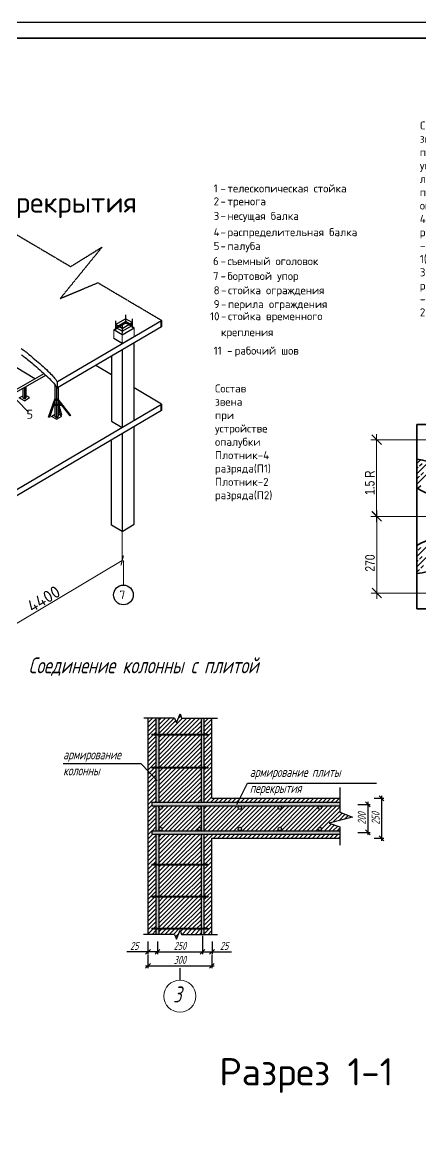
# Model space of a CAD drawing. Header units: millimetres. Extents: x 5763 to 12018931, y 39842 to 3600577.
# Drawn here: x 936515 to 961459, y 784092 to 853221 of the extents above; entities that cross this region are included whole.
import ezdxf

# ---------------------------------------------------------------- set-up
doc = ezdxf.new("R2010")
doc.units = ezdxf.units.MM
doc.linetypes.add('ACAD_ISO04W100', pattern=[30, 24, -3, 0, -3])
for name, color, linetype in [('1serv', 7, 'Continuous'), ('LINES', 7, 'Continuous'), ('Элем. пром.зд.', 7, 'Continuous')]:
    doc.layers.add(name, color=color, linetype=linetype)
for name, color, linetype, lineweight in [('A_Fas_2', 7, 'Continuous', 20), ('jiu', 7, 'Continuous', 25), ('Стены', 7, 'Continuous', 40), ('тонкая', 7, 'Continuous', 20)]:
    doc.layers.add(name, color=color, linetype=linetype, lineweight=lineweight)
doc.styles.add('ISOCPEUR', font='isocpeur.ttf')
doc.styles.get("Standard").update_dxf_attribs({"font": 'romans.shx', "width": 0.7, "oblique": 15, "height": 500})
doc.styles.add('TXT0', font='txt', dxfattribs={"width": 0.8})
doc.dimstyles.new('ISO-25', dxfattribs={"dimtxt": 500, "dimasz": 250, "dimexe": 150, "dimexo": 100, "dimgap": 125, "dimtad": 1, "dimtxsty": 'Standard', "dimblk": 'ARCHTICK', "dimcen": 25, "dimdle": 150, "dimadec": 0, "dimazin": 0, "dimtfac": 1, "dimtmove": 0, "dimatfit": 3, "dimfxl": 1, "dimarcsym": 0})

# ---------------------------------------------------------------- blocks, each defined once
blk = doc.blocks.new('_ArchTick')
at = {"color": 0, "linetype": 'ByBlock', "const_width": 0.15}
blk.add_lwpolyline([(-0.5, -0.5), (0.5, 0.5)], dxfattribs=at)
blk = doc.blocks.new('_OBLIQUE')
at = {"color": 0, "linetype": 'ByBlock'}
blk.add_line((-0.5, -0.5), (0.5, 0.5), dxfattribs=at)
blk = doc.blocks.new('*D267')
at = {"color": 0, "lineweight": -2, "transparency": 16777216}
for p, q in [((944386, 794953), (944386, 794122)), ((948386, 794953), (948386, 794122)), ((944236, 794272), (948536, 794272))]:
    blk.add_line(p, q, dxfattribs=at)
at = {"layer": 'Defpoints', "color": 0, "transparency": 16777216}
for p in [(944386, 795053), (948386, 795053), (948386, 794272)]:
    blk.add_point(p, dxfattribs=at)
at = {"color": 0, "lineweight": -2, "transparency": 16777216, "xscale": 300, "yscale": 300, "zscale": 300, "rotation": 180}
blk.add_blockref('_OBLIQUE', (944386, 794272), dxfattribs=at)
at = {"color": 0, "lineweight": -2, "transparency": 16777216, "xscale": 300, "yscale": 300, "zscale": 300}
blk.add_blockref('_OBLIQUE', (948386, 794272), dxfattribs=at)
at = {"color": 0, "transparency": 16777216, "insert": (946386, 794647), "char_height": 500, "attachment_point": 5}
blk.add_mtext('300', dxfattribs=at)
blk = doc.blocks.new('*D268')
at = {"color": 0, "lineweight": -2, "transparency": 16777216}
for p, q in [((958542, 804740), (959150, 804740)), ((959000, 804890), (959000, 802090)), ((958542, 802240), (959150, 802240))]:
    blk.add_line(p, q, dxfattribs=at)
at = {"layer": 'Defpoints', "color": 0, "transparency": 16777216}
for p in [(958442, 804740), (958442, 802240), (959000, 802240)]:
    blk.add_point(p, dxfattribs=at)
at = {"color": 0, "lineweight": -2, "transparency": 16777216, "xscale": 300, "yscale": 300, "zscale": 300}
for p, rotation in [((959000, 804740), 90), ((959000, 802240), 270)]:
    blk.add_blockref('_OBLIQUE', p, dxfattribs=dict(at, rotation=rotation))
at = {"color": 0, "transparency": 16777216, "insert": (958625, 803490), "char_height": 500, "attachment_point": 5, "rotation": 90}
blk.add_mtext('250', dxfattribs=at)
blk = doc.blocks.new('*D269')
at = {"color": 0, "lineweight": -2, "transparency": 16777216}
for p, q in [((944981, 795798), (944981, 794998)), ((947800, 796140), (947800, 794998)), ((944831, 795148), (947950, 795148))]:
    blk.add_line(p, q, dxfattribs=at)
at = {"layer": 'Defpoints', "color": 0, "transparency": 16777216}
for p in [(944981, 795898), (947800, 796240), (947800, 795148)]:
    blk.add_point(p, dxfattribs=at)
at = {"color": 0, "lineweight": -2, "transparency": 16777216, "xscale": 300, "yscale": 300, "zscale": 300, "rotation": 180}
blk.add_blockref('_OBLIQUE', (944981, 795148), dxfattribs=at)
at = {"color": 0, "lineweight": -2, "transparency": 16777216, "xscale": 300, "yscale": 300, "zscale": 300}
blk.add_blockref('_OBLIQUE', (947800, 795148), dxfattribs=at)
at = {"color": 0, "transparency": 16777216, "insert": (946390, 795523), "char_height": 500, "attachment_point": 5}
blk.add_mtext('250', dxfattribs=at)
blk = doc.blocks.new('*D270')
at = {"color": 0, "lineweight": -2, "transparency": 16777216}
for p, q in [((944386, 795800), (944386, 794998)), ((944981, 795799), (944981, 794998)), ((944386, 795148), (943076, 795148)), ((944981, 795148), (944236, 795148))]:
    blk.add_line(p, q, dxfattribs=at)
at = {"layer": 'Defpoints', "color": 0, "transparency": 16777216}
for p in [(944386, 795900), (944981, 795899), (944981, 795148)]:
    blk.add_point(p, dxfattribs=at)
at = {"color": 0, "lineweight": -2, "transparency": 16777216, "xscale": 300, "yscale": 300, "zscale": 300, "rotation": 180}
blk.add_blockref('_OBLIQUE', (944386, 795148), dxfattribs=at)
at = {"color": 0, "lineweight": -2, "transparency": 16777216, "xscale": 300, "yscale": 300, "zscale": 300}
blk.add_blockref('_OBLIQUE', (944981, 795148), dxfattribs=at)
at = {"color": 0, "transparency": 16777216, "insert": (943534, 795523), "char_height": 500, "attachment_point": 5}
blk.add_mtext('25', dxfattribs=at)
blk = doc.blocks.new('*D271')
at = {"color": 0, "lineweight": -2, "transparency": 16777216}
for p, q in [((947800, 795800), (947800, 794998)), ((948394, 795799), (948394, 794998)), ((947650, 795148), (948394, 795148)), ((948394, 795148), (949611, 795148))]:
    blk.add_line(p, q, dxfattribs=at)
at = {"layer": 'Defpoints', "color": 0, "transparency": 16777216}
for p in [(947800, 795900), (948394, 795899), (948394, 795148)]:
    blk.add_point(p, dxfattribs=at)
at = {"color": 0, "lineweight": -2, "transparency": 16777216, "xscale": 300, "yscale": 300, "zscale": 300, "rotation": 180}
blk.add_blockref('_OBLIQUE', (947800, 795148), dxfattribs=at)
at = {"color": 0, "lineweight": -2, "transparency": 16777216, "xscale": 300, "yscale": 300, "zscale": 300}
blk.add_blockref('_OBLIQUE', (948394, 795148), dxfattribs=at)
at = {"color": 0, "transparency": 16777216, "insert": (949153, 795523), "char_height": 500, "attachment_point": 5}
blk.add_mtext('25', dxfattribs=at)
blk = doc.blocks.new('*D272')
at = {"color": 0, "lineweight": -2, "transparency": 16777216}
for p, q in [((957509, 804359), (958287, 804359)), ((958137, 804509), (958137, 802463)), ((957509, 802613), (958287, 802613))]:
    blk.add_line(p, q, dxfattribs=at)
at = {"layer": 'Defpoints', "color": 0, "transparency": 16777216}
for p in [(957409, 804359), (957409, 802613), (958137, 802613)]:
    blk.add_point(p, dxfattribs=at)
at = {"color": 0, "lineweight": -2, "transparency": 16777216, "xscale": 300, "yscale": 300, "zscale": 300}
for p, rotation in [((958137, 804359), 90), ((958137, 802613), 270)]:
    blk.add_blockref('_OBLIQUE', p, dxfattribs=dict(at, rotation=rotation))
at = {"color": 0, "transparency": 16777216, "insert": (957762, 803486), "char_height": 500, "attachment_point": 5, "rotation": 90}
blk.add_mtext('200', dxfattribs=at)

msp = doc.modelspace()

# ---------------------------------------------------------------- hatches: boundary and pattern name
h = msp.add_hatch()
h.set_pattern_fill('ANSI31', color=0, scale=60)
h.set_pattern_definition([(45, (342596.03, 341560.53), (-134.70384, 134.70384), [])])
h.paths.add_polyline_path([(947706.13198, 809739.5826), (946489.99898, 809739.5826), (946400.23773, 810009.387), (946172.15866, 809445.29689), (946048.74976, 809739.5826), (945066.13198, 809739.5826), (945066.13198, 808739.5826), (947706.13198, 808739.5826)])
h.paths.add_polyline_path([(947706.13198, 808679.5826), (945066.13198, 808679.5826), (945066.13198, 806679.5826), (947706.13198, 806679.5826)])
h.paths.add_polyline_path([(947706.13198, 806619.5826), (945066.13198, 806619.5826), (945066.13198, 804489.5826), (947706.13198, 804489.5826)])
h.paths.add_polyline_path([(948386.13198, 809739.5826), (947886.13198, 809739.5826), (947886.13198, 808769.5826, -1), (947946.13198, 808769.5826, -0.4142135624), (947916.13198, 808739.5826), (948136.13198, 808739.5826), (948136.13198, 808679.5826), (947886.13198, 808679.5826), (947886.13198, 806709.5826, -1), (947946.13198, 806709.5826, -0.4142135624), (947916.13198, 806679.5826), (948136.13198, 806679.5826), (948136.13198, 806619.5826), (947886.13198, 806619.5826), (947886.13198, 804489.5826), (956386.13198, 804489.5826), (956386.13198, 804739.5826), (948386.13198, 804739.5826)])
h.paths.add_polyline_path([(944886.13198, 806619.5826), (944636.13198, 806619.5826), (944636.13198, 806679.5826), (944856.13198, 806679.5826, -0.4142135624), (944826.13198, 806709.5826, -1), (944886.13198, 806709.5826), (944886.13198, 808679.5826), (944636.13198, 808679.5826), (944636.13198, 808739.5826), (944856.13198, 808739.5826, -0.4142135624), (944826.13198, 808769.5826, -1), (944886.13198, 808769.5826), (944886.13198, 809739.5826), (944386.13198, 809739.5826), (944386.13198, 802239.5826), (944386.13198, 796239.5826), (944886.13198, 796239.5826), (944886.13198, 796559.5826), (944636.13198, 796559.5826), (944636.13198, 796619.5826), (944856.13198, 796619.5826, -0.4142135624), (944826.13198, 796649.5826, -1), (944886.13198, 796649.5826), (944886.13198, 798559.5826), (944636.13198, 798559.5826), (944636.13198, 798619.5826), (944856.13198, 798619.5826, -0.4142135624), (944826.13198, 798649.5826, -1), (944886.13198, 798649.5826), (944886.13198, 800559.5826), (944636.13198, 800559.5826), (944636.13198, 800619.5826), (944856.13198, 800619.5826, -0.4142135624), (944826.13198, 800649.5826, -1), (944886.13198, 800649.5826), (944886.13198, 802489.5826), (944636.13198, 802489.5826), (944636.13198, 802709.5826), (944886.13198, 802709.5826), (944886.13198, 804269.5826), (944636.13198, 804269.5826), (944636.13198, 804489.5826), (944886.13198, 804489.5826)])
h.paths.add_polyline_path([(947706.13198, 804159.5826, -1), (947486.13198, 804159.5826, -0.4142135624), (947596.13198, 804269.5826), (945176.13198, 804269.5826, -0.4142135624), (945286.13198, 804159.5826, -1), (945066.13198, 804159.5826), (945066.13198, 802819.5826, -1), (945286.13198, 802819.5826, -0.4142135624), (945176.13198, 802709.5826), (947596.13198, 802709.5826, -0.4142135624), (947486.13198, 802819.5826, -1), (947706.13198, 802819.5826)])
h.paths.add_polyline_path([(957173.94349, 803551.68985), (956386.13198, 803883.13954), (956386.13198, 804269.5826), (955136.13198, 804269.5826, -0.4142135624), (955246.13198, 804159.5826, -1), (955026.13198, 804159.5826, -0.4142135624), (955136.13198, 804269.5826), (952636.13198, 804269.5826, -0.4142135624), (952746.13198, 804159.5826, -1), (952526.13198, 804159.5826, -0.4142135624), (952636.13198, 804269.5826), (950136.13198, 804269.5826, -0.4142135624), (950246.13198, 804159.5826, -1), (950026.13198, 804159.5826, -0.4142135624), (950136.13198, 804269.5826), (947886.13198, 804269.5826), (947886.13198, 802709.5826), (950136.13198, 802709.5826, -0.4142135624), (950026.13198, 802819.5826, -1), (950246.13198, 802819.5826, -0.4142135624), (950136.13198, 802709.5826), (952636.13198, 802709.5826, -0.4142135624), (952526.13198, 802819.5826, -1), (952746.13198, 802819.5826, -0.4142135624), (952636.13198, 802709.5826), (955136.13198, 802709.5826, -0.4142135624), (955026.13198, 802819.5826, -1), (955246.13198, 802819.5826, -0.4142135624), (955136.13198, 802709.5826), (956386.13198, 802709.5826), (956386.13198, 802957.01512), (955729.79606, 803190.9816)])
h.paths.add_polyline_path([(956386.13198, 802489.5826), (947886.13198, 802489.5826), (947886.13198, 800649.5826, -1), (947946.13198, 800649.5826, -0.4142135624), (947916.13198, 800619.5826), (948136.13198, 800619.5826), (948136.13198, 800559.5826), (947886.13198, 800559.5826), (947886.13198, 798649.5826, -1), (947946.13198, 798649.5826, -0.4142135624), (947916.13198, 798619.5826), (948136.13198, 798619.5826), (948136.13198, 798559.5826), (947886.13198, 798559.5826), (947886.13198, 796649.5826, -1), (947946.13198, 796649.5826, -0.4142135624), (947916.13198, 796619.5826), (948136.13198, 796619.5826), (948136.13198, 796559.5826), (947886.13198, 796559.5826), (947886.13198, 796239.5826), (948386.13198, 796239.5826), (948386.13198, 802239.5826), (956386.13198, 802239.5826)])
h.paths.add_polyline_path([(947706.13198, 802489.5826), (945066.13198, 802489.5826), (945066.13198, 800619.5826), (947706.13198, 800619.5826)])
h.paths.add_polyline_path([(947706.13198, 800559.5826), (945066.13198, 800559.5826), (945066.13198, 798619.5826), (947706.13198, 798619.5826)])
h.paths.add_polyline_path([(947706.13198, 798559.5826), (945066.13198, 798559.5826), (945066.13198, 796619.5826), (947706.13198, 796619.5826)])
h.paths.add_polyline_path([(947706.13198, 796559.5826), (945066.13198, 796559.5826), (945066.13198, 796239.5826), (946048.74976, 796239.5826), (946172.15866, 795945.29689), (946400.23773, 796509.387), (946489.99898, 796239.5826), (947706.13198, 796239.5826)])
h = msp.add_hatch(color=0)
h.dxf.hatch_style = 1
h.paths.add_polyline_path([(948136.13198, 808739.5826), (944636.13198, 808739.5826), (944636.13198, 808679.5826), (948136.13198, 808679.5826)])
h.paths.add_polyline_path([(947886.13198, 808679.5826), (947706.13198, 808679.5826), (947706.13198, 806679.5826), (947886.13198, 806679.5826)])
h.paths.add_polyline_path([(947886.13198, 809739.5826), (947706.13198, 809739.5826), (947706.13198, 808739.5826), (947886.13198, 808739.5826)])
h.paths.add_polyline_path([(945066.13198, 809739.5826), (944886.13198, 809739.5826), (944886.13198, 808739.5826), (945066.13198, 808739.5826)])
h.paths.add_polyline_path([(945066.13198, 808679.5826), (944886.13198, 808679.5826), (944886.13198, 806679.5826), (945066.13198, 806679.5826)])
h.paths.add_polyline_path([(948136.13198, 806679.5826), (944636.13198, 806679.5826), (944636.13198, 806619.5826), (948136.13198, 806619.5826)])
h.paths.add_polyline_path([(947886.13198, 806619.5826), (947706.13198, 806619.5826), (947706.13198, 804489.5826), (947886.13198, 804489.5826)])
h.paths.add_polyline_path([(945066.13198, 806619.5826), (944886.13198, 806619.5826), (944886.13198, 804489.5826), (945066.13198, 804489.5826)])
h.paths.add_polyline_path([(956386.13198, 804489.5826), (944636.13198, 804489.5826), (944636.13198, 804269.5826), (956386.13198, 804269.5826)])
h.paths.add_polyline_path([(955026.13198, 804159.5826, 1), (955246.13198, 804159.5826, 1)])
h.paths.add_polyline_path([(952746.13198, 804159.5826, 1), (952526.13198, 804159.5826, 1)])
h.paths.add_polyline_path([(950246.13198, 804159.5826, 1), (950026.13198, 804159.5826, 1)])
h.paths.add_polyline_path([(947706.13198, 804159.5826, 1), (947486.13198, 804159.5826, 1)])
h.paths.add_polyline_path([(947886.13198, 804269.5826), (947706.13198, 804269.5826), (947706.13198, 802709.5826), (947886.13198, 802709.5826)])
h.paths.add_polyline_path([(945286.13198, 804159.5826, 1), (945066.13198, 804159.5826, 1)])
h.paths.add_polyline_path([(945066.13198, 804269.5826), (944886.13198, 804269.5826), (944886.13198, 802709.5826), (945066.13198, 802709.5826)])
h.paths.add_polyline_path([(956386.13198, 802709.5826), (944636.13198, 802709.5826), (944636.13198, 802489.5826), (956386.13198, 802489.5826)])
h.paths.add_polyline_path([(945066.13198, 802819.5826, 1), (945286.13198, 802819.5826, 1)])
h.paths.add_polyline_path([(947486.13198, 802819.5826, 1), (947706.13198, 802819.5826, 1)])
h.paths.add_polyline_path([(950246.13198, 802819.5826, 1), (950026.13198, 802819.5826, 1)])
h.paths.add_polyline_path([(952526.13198, 802819.5826, 1), (952746.13198, 802819.5826, 1)])
h.paths.add_polyline_path([(955026.13198, 802819.5826, 1), (955246.13198, 802819.5826, 1)])
h.paths.add_polyline_path([(947886.13198, 802489.5826), (947706.13198, 802489.5826), (947706.13198, 800619.5826), (947886.13198, 800619.5826)])
h.paths.add_polyline_path([(947886.13198, 800559.5826), (947706.13198, 800559.5826), (947706.13198, 798619.5826), (947886.13198, 798619.5826)])
h.paths.add_polyline_path([(945066.13198, 802489.5826), (944886.13198, 802489.5826), (944886.13198, 800619.5826), (945066.13198, 800619.5826)])
h.paths.add_polyline_path([(948136.13198, 800619.5826), (944636.13198, 800619.5826), (944636.13198, 800559.5826), (948136.13198, 800559.5826)])
h.paths.add_polyline_path([(945066.13198, 800559.5826), (944886.13198, 800559.5826), (944886.13198, 798619.5826), (945066.13198, 798619.5826)])
h.paths.add_polyline_path([(948136.13198, 798619.5826), (944636.13198, 798619.5826), (944636.13198, 798559.5826), (948136.13198, 798559.5826)])
h.paths.add_polyline_path([(945066.13198, 798559.5826), (944886.13198, 798559.5826), (944886.13198, 796619.5826), (945066.13198, 796619.5826)])
h.paths.add_polyline_path([(947886.13198, 798559.5826), (947706.13198, 798559.5826), (947706.13198, 796619.5826), (947886.13198, 796619.5826)])
h.paths.add_polyline_path([(948136.13198, 796619.5826), (944636.13198, 796619.5826), (944636.13198, 796559.5826), (948136.13198, 796559.5826)])
h.paths.add_polyline_path([(947886.13198, 796559.5826), (947706.13198, 796559.5826), (947706.13198, 796239.5826), (947886.13198, 796239.5826)])
h.paths.add_polyline_path([(945066.13198, 796559.5826), (944886.13198, 796559.5826), (944886.13198, 796239.5826), (945066.13198, 796239.5826)])
h = msp.add_hatch(color=256)
h.dxf.hatch_style = 1
h.paths.add_polyline_path([(944886.13198, 808769.5826, 1), (944826.13198, 808769.5826, 1)])
h.paths.add_polyline_path([(947886.13198, 808769.5826, 1), (947946.13198, 808769.5826, 1)])
h.paths.add_polyline_path([(947946.13198, 806709.5826, 1), (947886.13198, 806709.5826, 1)])
h.paths.add_polyline_path([(944886.13198, 806709.5826, 1), (944826.13198, 806709.5826, 1)])
h.paths.add_polyline_path([(944886.13198, 800649.5826, 1), (944826.13198, 800649.5826, 1)])
h.paths.add_polyline_path([(947946.13198, 800649.5826, 1), (947886.13198, 800649.5826, 1)])
h.paths.add_polyline_path([(947886.13198, 798649.5826, 1), (947946.13198, 798649.5826, 1)])
h.paths.add_polyline_path([(944826.13198, 798649.5826, 1), (944886.13198, 798649.5826, 1)])
h.paths.add_polyline_path([(944826.13198, 796649.5826, 1), (944886.13198, 796649.5826, 1)])
h.paths.add_polyline_path([(947886.13198, 796649.5826, 1), (947946.13198, 796649.5826, 1)])

# ---------------------------------------------------------------- linework, layer by layer
at = {"linetype": 'ACAD_ISO04W100'}
for p, q in [((935244.64609, 840489.82118), (939550.93212, 837948.97473)), ((941513.97412, 839168.48635), (938899.69602, 835957.37749)), ((939550.93212, 837948.97473), (941513.97412, 839168.48635)), ((938899.69602, 835957.37749), (941256.75421, 836942.48515)), ((941256.75421, 836942.48515), (945240.1722, 834592.14117))]:
    msp.add_line(p, q, dxfattribs=at)
at = {"color": 0, "lineweight": 35}
for p, q in [((961208.74663, 816574.68477), (961208.74663, 828094.68477)), ((961208.74663, 828094.68477), (971408.74663, 828094.68477)), ((971408.7466, 816574.68478), (961208.74663, 816574.68477))]:
    msp.add_line(p, q, dxfattribs=at)
at = {"color": 0, "linetype": 'ByBlock', "lineweight": 25}
for p, q in [((958988.74663, 826834.68477), (958388.74663, 827434.68477)), ((958388.74663, 822648.84879), (958988.74663, 822048.84879)), ((959002.91056, 822048.84879), (958402.91056, 822648.84879)), ((958402.91056, 817863.01282), (959002.91056, 817263.01282))]:
    msp.add_line(p, q, dxfattribs=at)
at = {"color": 0}
for p, q in [((946048.74976, 809739.5826), (944129.79143, 809739.5826)), ((943956.60757, 806889.38316), (939083.16088, 806889.38316)), ((944962.02985, 805843.58268), (943956.60757, 806889.38316)), ((949946.09093, 804359.09448), (950623.84461, 805684.33167)), ((950623.84461, 805684.33167), (958674.16865, 805684.33167)), ((946048.74976, 796239.5826), (944105.70927, 796239.5826))]:
    msp.add_line(p, q, dxfattribs=at)
for p, q in [((944386.13198, 809739.5826), (944386.13198, 802239.5826)), ((944886.13198, 809739.5826), (944886.13198, 808739.5826)), ((945066.13198, 809739.5826), (945066.13198, 808739.5826)), ((945066.13198, 809739.5826), (945066.13198, 808739.5826)), ((946048.74976, 809739.5826), (946172.15866, 809445.29689)), ((946172.15866, 809445.29689), (946400.23773, 810009.387)), ((946400.23773, 810009.387), (946489.99898, 809739.5826)), ((946489.99898, 809739.5826), (948733.4832, 809739.5826)), ((947706.13198, 809739.5826), (947706.13198, 808739.5826)), ((947886.13198, 809739.5826), (947886.13198, 808739.5826)), ((948386.13198, 804739.5826), (948386.13198, 809739.5826)), ((944636.13198, 808739.5826), (948136.13198, 808739.5826)), ((944636.13198, 808739.5826), (944636.13198, 808679.5826)), ((948136.13198, 808679.5826), (944636.13198, 808679.5826)), ((944886.13198, 808679.5826), (944886.13198, 806679.5826)), ((945066.13198, 808679.5826), (945066.13198, 806679.5826)), ((945066.13198, 808679.5826), (945066.13198, 806679.5826)), ((947706.13198, 808679.5826), (947706.13198, 806679.5826)), ((947886.13198, 808679.5826), (947886.13198, 806679.5826)), ((948136.13198, 808739.5826), (948136.13198, 808679.5826)), ((944636.13198, 806679.5826), (948136.13198, 806679.5826)), ((944636.13198, 806679.5826), (944636.13198, 806619.5826)), ((948136.13198, 806619.5826), (944636.13198, 806619.5826)), ((944886.13198, 806619.5826), (944886.13198, 804489.5826)), ((945066.13198, 806619.5826), (945066.13198, 804489.5826)), ((947706.13198, 806619.5826), (947706.13198, 804489.5826)), ((947886.13198, 806619.5826), (947886.13198, 804489.5826)), ((948136.13198, 806679.5826), (948136.13198, 806619.5826)), ((956386.13198, 805423.42175), (956386.13198, 803883.13954)), ((948386.13198, 804739.5826), (956386.13198, 804739.5826)), ((944636.13198, 804489.5826), (956386.13198, 804489.5826)), ((944636.13198, 804489.5826), (944636.13198, 804269.5826)), ((944636.13198, 804269.5826), (956386.13198, 804269.5826)), ((944886.13198, 804269.5826), (944886.13198, 802709.5826)), ((945066.13198, 804269.5826), (945066.13198, 802709.5826)), ((947706.13198, 804269.5826), (947706.13198, 802709.5826)), ((947886.13198, 804269.5826), (947886.13198, 802709.5826)), ((957173.94349, 803551.68985), (955729.79606, 803190.9816)), ((956386.13198, 803883.13954), (957173.94349, 803551.68985)), ((944636.13198, 802709.5826), (956386.13198, 802709.5826)), ((944636.13198, 802709.5826), (944636.13198, 802489.5826)), ((955729.79606, 803190.9816), (956386.13198, 802957.01512)), ((956386.13198, 802957.01512), (956386.13198, 801816.42424)), ((944386.13198, 802239.5826), (944386.13198, 796239.5826)), ((944636.13198, 802489.5826), (956386.13198, 802489.5826)), ((944886.13198, 802489.5826), (944886.13198, 800619.5826)), ((945066.13198, 802489.5826), (945066.13198, 800619.5826)), ((947706.13198, 802489.5826), (947706.13198, 800619.5826)), ((947886.13198, 802489.5826), (947886.13198, 800619.5826)), ((948386.13198, 796239.5826), (948386.13198, 802239.5826)), ((948386.13198, 802239.5826), (956386.13198, 802239.5826)), ((944636.13198, 800619.5826), (948136.13198, 800619.5826)), ((944636.13198, 800619.5826), (944636.13198, 800559.5826)), ((948136.13198, 800559.5826), (944636.13198, 800559.5826)), ((944886.13198, 800559.5826), (944886.13198, 798619.5826)), ((945066.13198, 800559.5826), (945066.13198, 798619.5826)), ((947706.13198, 800559.5826), (947706.13198, 798619.5826)), ((947886.13198, 800559.5826), (947886.13198, 798619.5826)), ((948136.13198, 800619.5826), (948136.13198, 800559.5826)), ((944636.13198, 798619.5826), (948136.13198, 798619.5826)), ((944636.13198, 798619.5826), (944636.13198, 798559.5826)), ((948136.13198, 798559.5826), (944636.13198, 798559.5826)), ((944886.13198, 798559.5826), (944886.13198, 796619.5826)), ((945066.13198, 798559.5826), (945066.13198, 796619.5826)), ((947706.13198, 798559.5826), (947706.13198, 796619.5826)), ((947886.13198, 798559.5826), (947886.13198, 796619.5826)), ((948136.13198, 798619.5826), (948136.13198, 798559.5826)), ((944636.13198, 796619.5826), (948136.13198, 796619.5826)), ((944636.13198, 796619.5826), (944636.13198, 796559.5826)), ((948136.13198, 796559.5826), (944636.13198, 796559.5826)), ((944886.13198, 796559.5826), (944886.13198, 796239.5826)), ((945066.13198, 796559.5826), (945066.13198, 796239.5826)), ((946172.15866, 795945.29689), (946400.23773, 796509.387)), ((946400.23773, 796509.387), (946489.99898, 796239.5826)), ((947706.13198, 796559.5826), (947706.13198, 796239.5826)), ((947886.13198, 796559.5826), (947886.13198, 796239.5826)), ((948136.13198, 796619.5826), (948136.13198, 796559.5826)), ((946048.74976, 796239.5826), (946172.15866, 795945.29689)), ((946489.99898, 796239.5826), (948733.4832, 796239.5826)), ((946386.13198, 794119.31834), (946386.13198, 793377.3245))]:
    msp.add_line(p, q)
msp.add_lwpolyline([(842463.26196, 734420.69569), (842463.26196, 853220.69569), (1010663.26196, 853220.69569), (1010663.26196, 734420.69569)], close=True, dxfattribs=at)
at = {"color": 0, "lineweight": 40, "const_width": 100}
msp.add_lwpolyline([(846463.26196, 735420.69569), (846463.26196, 852220.69569), (1009663.26196, 852220.69569), (1009663.26196, 735420.69569)], close=True, dxfattribs=at)
at = {"lineweight": 25}
msp.add_circle((942854.37525, 817441.73977), 616.09224, dxfattribs=at)
for centre, radius in [((944856.13198, 808769.5826), 30), ((947916.13198, 808769.5826), 30), ((944856.13198, 806709.5826), 30), ((947916.13198, 806709.5826), 30), ((945176.13198, 804159.5826), 110), ((947596.13198, 804159.5826), 110), ((950136.13198, 804159.5826), 110), ((952636.13198, 804159.5826), 110), ((955136.13198, 804159.5826), 110), ((945176.13198, 802819.5826), 110), ((947596.13198, 802819.5826), 110), ((950136.13198, 802819.5826), 110), ((952636.13198, 802819.5826), 110), ((955136.13198, 802819.5826), 110), ((944856.13198, 800649.5826), 30), ((947916.13198, 800649.5826), 30), ((944856.13198, 798649.5826), 30), ((947916.13198, 798649.5826), 30), ((944856.13198, 796649.5826), 30), ((947916.13198, 796649.5826), 30)]:
    msp.add_circle(centre, radius)
at = {"color": 0, "lineweight": 35}
for centre, start, end in [((963188.74663, 827134.68477), 236.5751888218, 15.4660099569), ((960802.91056, 822348.84879), 276.5141667308, 83.2047321699), ((963142.91056, 817488.84879), 345.2895444569, 122.4163261111)]:
    msp.add_arc(centre, 3600, start, end, dxfattribs=at)
at = {"layer": '1serv', "color": 0, "lineweight": 15, "ltscale": 100}
for p, q in [((958688.74663, 821988.84879), (958688.74663, 827494.68477)), ((962828.74663, 827134.68477), (958328.74663, 827134.68477)), ((958702.91056, 817203.01282), (958702.91056, 822708.84879)), ((962842.91056, 822348.84879), (958328.74663, 822348.84879)), ((962842.91056, 822348.84879), (958342.91056, 822348.84879)), ((962857.0745, 817563.01282), (958342.91056, 817563.01282))]:
    msp.add_line(p, q, dxfattribs=at)
at = {"layer": '1serv', "color": 0, "lineweight": 25, "ltscale": 100}
for p, q in [((961208.74663, 825656.76369), (961443.39801, 825891.41507)), ((961208.74663, 825010.18525), (961957.30399, 825758.74261)), ((961208.74663, 824363.60681), (962413.57744, 825568.43762)), ((961208.74663, 825333.47433), (961291.5349, 825416.2626)), ((961372.35721, 825497.08491), (961534.00182, 825658.72952)), ((961210.7126, 824688.86186), (961372.35721, 824850.50647)), ((961453.17951, 824931.32877), (961614.82412, 825092.97338)), ((961291.5349, 824123.10572), (961453.17951, 824284.75033)), ((961208.74663, 819837.55772), (962296.37425, 820925.18535)), ((961208.74663, 820484.13616), (961314.68114, 820590.07068)), ((961208.74663, 819190.97928), (962515.37192, 820497.60458)), ((961208.74663, 820160.8468), (961210.7126, 820162.81277)), ((961291.5349, 820243.63508), (961453.17951, 820405.27969)), ((961208.74663, 819514.26836), (961291.5349, 819597.05664)), ((961372.35721, 819677.87894), (961534.00182, 819839.52355)), ((961453.17951, 819112.12281), (961614.82412, 819273.76742)), ((961210.7126, 818869.65589), (961372.35721, 819031.3005))]:
    msp.add_line(p, q, dxfattribs=at)
at = {"layer": 'A_Fas_2', "color": 0, "linetype": 'ByBlock', "lineweight": 15, "ltscale": 0.5}
msp.add_circle((946386.13198, 792377.3245), 1000, dxfattribs=at)
at = {"layer": 'jiu', "color": 7, "lineweight": 25}
for p, q in [((938176.61655, 828549.21802), (938566.63062, 829675.03186)), ((938240.21037, 828538.25097), (938594.80143, 829609.42979)), ((938765.35908, 829672.07568), (938566.63062, 829675.03186)), ((938594.80143, 829609.42979), (938746.4849, 829609.42979)), ((939512.06304, 828622.89167), (938746.4849, 829609.42979)), ((939553.0934, 828654.55524), (938765.58079, 829675.03186)), ((938488.3661, 829287.90088), (938995.99934, 829287.90088)), ((938510.08227, 829353.50295), (938945.0905, 829353.50295)), ((938765.58079, 829158.45677), (938881.24228, 828723.71421)), ((938802.39988, 829287.90088), (938972.6395, 828686.79323))]:
    msp.add_line(p, q, dxfattribs=at)
for centre, radius, start, end in [((938665.32349, 829674.03203), 95.63896, 179.4010103405, 222.4914673646), ((938607.80085, 829685.3792), 158.11888, 331.2929718679, 356.2478664894)]:
    msp.add_arc(centre, radius, start, end, dxfattribs=at)
at = {"layer": 'LINES'}
for p, q in [((938722.40797, 830763.64191), (945240.1722, 834592.14117)), ((942242.85144, 833994.82051), (942979.32655, 834438.23479)), ((942361.65348, 834325.55073), (942974.68485, 834694.64246)), ((942361.65348, 834557.495), (942361.65348, 834003.77753)), ((942361.65348, 834151.5273), (942974.68485, 834520.61902)), ((942769.16191, 834087.80846), (943393.39627, 834450.36431)), ((942974.68485, 834931.00776), (942974.68485, 834377.29029)), ((943393.39627, 834450.36431), (942974.68485, 834694.64246)), ((943393.39627, 834276.34088), (942974.68485, 834520.61902)), ((943515.3618, 834125.50939), (942979.32655, 834438.23479)), ((943393.39627, 834687.40361), (943393.39627, 834133.68614)), ((945240.1722, 834194.06752), (938722.40797, 830368.49788)), ((942778.8867, 833682.09511), (942242.85144, 833994.82051)), ((942769.16191, 834087.80846), (942361.65348, 834325.55073)), ((942769.16191, 833913.78502), (942361.65348, 834151.5273)), ((942769.16191, 834323.82537), (942769.16191, 833770.1079)), ((942769.16191, 833913.78502), (943393.39627, 834276.34088)), ((942778.8867, 833682.09511), (943515.3618, 834125.50939)), ((942778.8867, 833146.37261), (942244.41239, 833458.18735)), ((942778.8867, 833146.37261), (943515.3618, 833589.78689)), ((942778.8867, 833146.37261), (943515.3618, 833589.78689)), ((942780.44227, 833147.30918), (943516.91737, 833579.91065)), ((943516.91737, 828343.39804), (943516.91737, 833182.61158)), ((937318.15421, 830941.88204), (933941.20584, 832987.11981)), ((936466.16265, 832836.19753), (936522.73237, 832797.04932)), ((936466.16265, 832448.19577), (936522.73237, 832409.04756)), ((936522.73237, 832797.04932), (936581.65126, 832754.59296)), ((936522.73237, 832409.04756), (936581.65126, 832366.5912)), ((936581.65126, 832754.59296), (936644.02745, 832708.02414)), ((936581.65126, 832366.5912), (936644.02745, 832320.02238)), ((936644.02745, 832708.02414), (936710.96908, 832656.5385)), ((936644.02745, 832320.02238), (936710.96908, 832268.53674)), ((936710.96908, 832656.5385), (936783.33889, 832599.5249)), ((936783.33889, 832599.5249), (936861.01809, 832537.14487)), ((936861.01809, 832537.14487), (936943.64249, 832469.75315)), ((936943.64249, 832469.75315), (937030.84791, 832397.70447)), ((937030.84791, 832397.70447), (937122.27017, 832321.35355)), ((937122.27017, 832321.35355), (937217.54509, 832241.05513)), ((942116.81024, 832360.82559), (942116.81024, 828300.42018)), ((942780.44227, 832750.34114), (942780.44227, 827910.79657)), ((936710.96908, 832268.53674), (936783.33889, 832211.52314)), ((936783.33889, 832211.52314), (936861.01809, 832149.14311)), ((936861.01809, 832149.14311), (936943.64249, 832081.75139)), ((936943.64249, 832081.75139), (937030.84791, 832009.70271)), ((937030.84791, 832009.70271), (937122.27017, 831933.35179)), ((937122.27017, 831933.35179), (937217.54509, 831853.05337)), ((937217.54509, 832241.05513), (937316.30847, 832157.16392)), ((937217.54509, 831853.05337), (937316.30847, 831769.16216)), ((937316.30847, 832157.16392), (937418.19614, 832070.03466)), ((937316.30847, 831769.16216), (937418.19614, 831682.0329)), ((937418.19614, 832070.03466), (937522.68558, 831980.10943)), ((937418.19614, 831682.0329), (937522.68558, 831592.10767)), ((937522.68558, 831980.10943), (937628.62086, 831888.17979)), ((937628.62086, 831888.17979), (937734.68776, 831795.12462)), ((937734.68776, 831795.12462), (937839.57202, 831701.82284)), ((937839.57202, 831701.82284), (937941.95939, 831609.15335)), ((942116.81024, 831198.51198), (941129.26881, 831781.193)), ((931383.42, 827567.21189), (937890.7657, 831267.48633)), ((931383.42, 827413.08716), (937994.64504, 831172.43056)), ((937522.68558, 831592.10767), (937628.62086, 831500.17803)), ((937628.62086, 831500.17803), (937734.68776, 831407.12286)), ((937734.68776, 831407.12286), (937839.57202, 831313.82108)), ((937839.57202, 831313.82108), (937941.95939, 831221.15159)), ((937941.95939, 831609.15335), (938040.53562, 831517.99504)), ((937941.95939, 831221.15159), (938040.53562, 831129.99328)), ((938040.53562, 831517.99504), (938133.98646, 831429.22682)), ((938040.53562, 831129.99328), (938133.98646, 831041.22506)), ((938133.98646, 831429.22682), (938220.99767, 831343.72759)), ((938133.98646, 831041.22506), (938220.99767, 830955.72583)), ((938220.99767, 831343.72759), (938300.49928, 831262.31779)), ((938220.99767, 830955.72583), (938300.49928, 830874.31603)), ((938300.49928, 831262.31779), (938372.39847, 831185.58396)), ((938372.39847, 831185.58396), (938436.84668, 831114.05418)), ((938436.84668, 831114.05418), (938493.99539, 831048.25653)), ((938493.99539, 831048.25653), (938543.99605, 830988.7191)), ((938543.99605, 830988.7191), (938587.00011, 830935.96995)), ((938587.00011, 830935.96995), (938623.15903, 830890.53716)), ((936558.75321, 830355.93884), (936558.75321, 829746.3962)), ((936655.25958, 830410.81529), (936655.25958, 829689.55574)), ((936751.76594, 830465.69174), (936751.76594, 829746.3962)), ((938300.49928, 830874.31603), (938372.39847, 830797.5822)), ((938372.39847, 830797.5822), (938436.84668, 830726.05242)), ((938436.84668, 830726.05242), (938493.99539, 830660.25477)), ((938493.99539, 830660.25477), (938543.99605, 830600.71734)), ((938543.99605, 830600.71734), (938587.00011, 830547.96819)), ((938572.56807, 830565.67065), (938572.56807, 829674.94353)), ((938587.00011, 830547.96819), (938623.15903, 830502.5354)), ((938623.15903, 830890.53716), (938652.62427, 830852.94882)), ((938623.15903, 830502.5354), (938652.62427, 830464.94706)), ((938652.62427, 830852.94882), (938675.65835, 830823.47056)), ((938652.62427, 830464.94706), (938675.65835, 830435.4688)), ((938669.07443, 830443.89468), (938669.07443, 829673.50796)), ((938675.65835, 830823.47056), (938692.96797, 830801.31826)), ((938675.65835, 830435.4688), (938692.96797, 830413.3165)), ((938692.96797, 830801.31826), (938705.37094, 830785.44535)), ((938692.96797, 830413.3165), (938705.37094, 830397.44359)), ((938705.37094, 830785.44535), (938713.68501, 830774.80527)), ((938705.37094, 830397.44359), (938713.68501, 830386.80351)), ((938713.68501, 830774.80527), (938718.72797, 830768.35145)), ((938713.68501, 830386.80351), (938718.72797, 830380.34969)), ((938718.72797, 830768.35145), (938721.3176, 830765.03733)), ((938718.72797, 830380.34969), (938721.3176, 830377.03557)), ((938721.3176, 830765.03733), (938722.27168, 830763.81634)), ((938721.3176, 830377.03557), (938722.27168, 830375.81458)), ((938722.27168, 830763.81634), (938722.40797, 830763.64191)), ((938722.27168, 830375.81458), (938722.40797, 830375.64015)), ((938722.40797, 830368.49788), (938722.40797, 830763.64191)), ((938765.58079, 830393.83795), (938765.58079, 829675.03186)), ((945240.1722, 829355.62856), (943516.91737, 830372.40401)), ((936341.94185, 829758.69353), (936558.75321, 829885.99083)), ((936655.25958, 829574.1552), (936341.94185, 829758.69353)), ((936655.25958, 829689.55574), (936558.75321, 829746.3962)), ((936655.25958, 829574.1552), (936979.17793, 829764.33865)), ((936655.25958, 829689.55574), (936751.76594, 829746.3962)), ((936979.17793, 829764.33865), (936751.76594, 829898.2801)), ((938669.07443, 829609.42979), (938669.07443, 829353.50295)), ((938765.58079, 829584.82246), (938765.58079, 829353.50295)), ((922832.38875, 816193.41844), (945240.1722, 829355.62856)), ((945240.1722, 828957.55491), (922832.38875, 815805.41668)), ((938572.56807, 829542.26535), (938572.56807, 829353.50295)), ((938572.56807, 829287.90088), (938572.56807, 828584.11622)), ((938669.07443, 829287.90088), (938669.07443, 828527.27576)), ((938765.58079, 829287.90088), (938765.58079, 828584.11622)), ((938355.75671, 828596.41355), (938572.56807, 828723.71085)), ((938669.07443, 828411.87522), (938355.75671, 828596.41355)), ((938669.07443, 828527.27576), (938572.56807, 828584.11622)), ((938669.07443, 828411.87522), (938992.99278, 828602.05867)), ((938669.07443, 828527.27576), (938765.58079, 828584.11622)), ((938992.99278, 828602.05867), (938765.58079, 828736.00011)), ((942116.81024, 828300.42018), (942780.44227, 827910.79657)), ((942780.44227, 827513.82853), (942780.44227, 821410.84788)), ((943516.91737, 821854.26217), (943516.91737, 827946.09897)), ((942116.81024, 821798.01382), (942116.81024, 827067.05473)), ((942780.44227, 821410.84788), (942116.81024, 821798.01382)), ((942780.44227, 821410.84788), (943516.91737, 821854.26217)), ((942780.44227, 821410.84788), (942780.44227, 821410.84788))]:
    msp.add_line(p, q, dxfattribs=at)
at = {"layer": 'Стены', "ltscale": 10}
for p, q in [((945240.1722, 834194.06752), (945240.1722, 834592.14117)), ((945240.1722, 828957.55491), (945240.1722, 829355.62856))]:
    msp.add_line(p, q, dxfattribs=at)
at = {"layer": 'тонкая', "ltscale": 10}
for p, q in [((942242.85144, 833994.82051), (942244.41239, 833458.18735)), ((943515.3618, 834125.50939), (943515.3618, 833589.78689)), ((942778.8867, 833682.09511), (942780.44764, 833145.46195)), ((935473.68418, 830333.66898), (936906.37158, 828853.13897)), ((938176.61655, 828549.21802), (938240.21037, 828538.25097)), ((938881.24228, 828723.71421), (938972.6395, 828686.79323)), ((939553.0934, 828654.55524), (939512.06304, 828622.89167)), ((942780.44227, 821410.84788), (942780.44227, 819590.15943)), ((933894.59348, 814306.29412), (942779.81211, 819597.08138)), ((942854.37525, 819583.22948), (942854.37525, 818057.83201)), ((942858.41867, 819585.15899), (942855.44111, 819590.15943))]:
    msp.add_line(p, q, dxfattribs=at)

# ---------------------------------------------------------------- block references
at = {"layer": 'тонкая', "ltscale": 10, "xscale": 450.0000000000001, "yscale": 450.0000000000001, "zscale": 450.0000000000001, "rotation": 30.77208269465662}
msp.add_blockref('_ArchTick', (942777.23448, 819595.54651), dxfattribs=at)

# ---------------------------------------------------------------- texts
at = {"color": 5, "style": 'ISOCPEUR'}
msp.add_text('7', height=525, dxfattribs=at).set_placement((942604.74768, 817188.26865))
at = {"lineweight": 20, "attachment_point": 1, "style": 'ISOCPEUR'}
for s, width, heights, insert, char_height in [('Cостав звена при устройстве лесов поддерживающих опалубку-Плотники: \\P4 разряда – 1(П1), \\P3 разряда – 2(П2)', 37.0785991, [0], (961393.16178, 847013.91823), 500), ('Состав звена при устройстве опалубки\\PПлотник-4 разряда(П1)^JПлотник-2 разряда(П2)', 36.1736989, [0], (948582.1539, 830588.41297), 500), ('Разрез 1-1', 27364.4304585, [3903.62032], (948851.05518, 788508.1785), 1703.936)]:
    msp.add_mtext_dynamic_manual_height_columns(s, width=width, gutter_width=12.5, heights=heights, dxfattribs=dict(at, insert=insert, char_height=char_height))
at = {"layer": '1serv', "color": 0, "lineweight": 20, "style": 'TXT0', "width": 0.8}
msp.add_text('1.5 R', height=600, rotation=90, dxfattribs=at).set_placement((958561.13407, 823685.76678))
at = {"layer": '1serv', "color": 0, "style": 'TXT0', "width": 0.8}
msp.add_text('270', height=600, rotation=90, dxfattribs=at).set_placement((958575.29801, 818899.93081))
at = {"layer": 'A_Fas_2', "color": 0, "linetype": 'ByBlock', "lineweight": 15, "ltscale": 0.5, "attachment_point": 1}
for s, width, insert, char_height in [('Соединение колонны с плитой \\P                 ', 70516.5927458, (936919.79794, 813544.77295), 1000), ('армирование \\Pколонны', 75845.5013663, (939083.16088, 807770.03567), 600), ('армирование плиты \\Pперекрытия', 75845.5013663, (950757.86507, 806677.07636), 600), ('3', 1792.6061077, (945962.08294, 792991.56574), 1000)]:
    msp.add_mtext_dynamic_manual_height_columns(s, width=width, gutter_width=12.5, heights=[0], dxfattribs=dict(at, insert=insert, char_height=char_height))
at = {"layer": 'jiu', "color": 7, "style": 'ISOCPEUR'}
for s, height, p in [('1', 500, (948495.84148, 842584.85006)), ('-', 500, (948921.12286, 842584.85006)), ('телескопическая стойка', 500, (949357.19981, 842584.85006)), ('2', 500, (948495.84148, 841776.23216)), ('-', 500, (948921.12286, 841776.23216)), ('тренога', 500, (949357.19981, 841776.23216)), ('3', 500, (948495.84148, 840864.3078)), ('несущая балка', 500, (949357.19981, 840864.3078)), ('-', 500, (948921.12286, 840864.3078)), ('4', 500, (948495.84148, 839851.66202)), ('-', 500, (948921.12286, 839851.66202)), ('распределительная балка', 500, (949357.19981, 839851.66202)), ('5', 500, (948495.84148, 838987.04177)), ('палуба', 500, (949357.19981, 838987.04177)), ('6', 500, (948453.84877, 838042.93622)), ('-', 500, (948921.12286, 838987.04177)), ('съемный оголовок', 500, (949362.46059, 838042.93622)), ('-', 500, (948926.38364, 838042.93622)), ('7', 500, (948453.84877, 837115.28584)), ('-', 500, (948926.38364, 837115.28584)), ('бортовой упор', 500, (949362.46059, 837115.28584)), ('8', 500, (948494.41546, 836218.76123)), ('стойка ограждения', 500, (949392.14551, 836221.8531)), ('9', 500, (948498.70029, 835358.50437)), ('-', 500, (948956.06856, 836221.8531)), ('10', 500, (948271.46615, 834595.76053)), ('-', 500, (948956.06856, 835358.50437)), ('стойка временного', 500, (949392.14551, 834603.59315)), ('перила ограждения', 500, (949392.14551, 835358.50437)), ('-', 500, (948956.06856, 834603.59315)), ('крепления', 500, (948956.06856, 833603.59315)), ('11', 500, (948498.70029, 832451.10064)), (' -', 500, (949016.06856, 832451.10064)), ('рабочий шов', 500, (949812.14551, 832451.10064)), ('5', 562.5, (936789.27848, 828445.75601))]:
    msp.add_text(s, height=height, dxfattribs=at).set_placement(p)
at = {"layer": 'тонкая', "ltscale": 10, "insert": (937869.96615, 817197.20464), "char_height": 750, "attachment_point": 5, "rotation": 30.7720826947, "style": 'ISOCPEUR'}
msp.add_mtext('\\A1;4400', dxfattribs=at)
at = {"layer": 'Элем. пром.зд.', "color": 7, "style": 'ISOCPEUR'}
msp.add_text('Схема установки опалубки перекрытия', height=1275, dxfattribs=at).set_placement((912314.66118, 841322.30722))

# ---------------------------------------------------------------- dimensions: what is measured, and where the dimension line sits
dim = msp.add_linear_dim(base=(959000.09871, 802239.5826), p1=(958442.06335, 804739.5826), p2=(958442.06335, 802239.5826), angle=90, dimstyle='ISO-25', override={"dimtxt": 500, "dimasz": 300, "dimlfac": 0.1, "dimblk1": 'OBLIQUE', "dimblk2": 'OBLIQUE', "dimsah": 1})
dim.commit()
dim.dimension.update_dxf_attribs({"geometry": '*D268', "text_midpoint": (959000.09871, 803489.5826), "dimtype": 160})
at = {"color": 0}
dim = msp.add_linear_dim(base=(958136.93794, 802612.78776), p1=(957408.81617, 804358.65193), p2=(957409.44117, 802612.78776), angle=90, text='200', dimstyle='ISO-25', override={"dimtxt": 500, "dimasz": 300, "dimblk1": 'OBLIQUE', "dimblk2": 'OBLIQUE', "dimsah": 1}, dxfattribs=at)
dim.commit()
dim.dimension.update_dxf_attribs({"geometry": '*D272', "text_midpoint": (957761.93794, 803485.71985)})
for base, p1, p2, picture, middle in [((944980.66113, 795147.8112), (944386.13198, 795899.60983), (944980.66113, 795898.98483), '*D270', (943534.17683, 795147.8112)), ((948394.1794, 795147.8112), (947799.65025, 795899.60983), (948394.1794, 795898.98483), '*D271', (949152.83337, 795147.8112))]:
    dim = msp.add_linear_dim(base=base, p1=p1, p2=p2, text='25', dimstyle='ISO-25', override={"dimtxt": 500, "dimasz": 300, "dimblk1": 'OBLIQUE', "dimblk2": 'OBLIQUE', "dimsah": 1}, dxfattribs=at)
    dim.commit()
    dim.dimension.update_dxf_attribs({"geometry": picture, "text_midpoint": middle, "dimtype": 160})
dim = msp.add_linear_dim(base=(947799.65025, 795147.8112), p1=(944980.66113, 795898.35983), p2=(947799.65025, 796239.5826), text='250', dimstyle='ISO-25', override={"dimtxt": 500, "dimasz": 300, "dimblk1": 'OBLIQUE', "dimblk2": 'OBLIQUE', "dimsah": 1}, dxfattribs=at)
dim.commit()
dim.dimension.update_dxf_attribs({"geometry": '*D269', "text_midpoint": (946390.15569, 795522.8112)})
dim = msp.add_linear_dim(base=(948386.13198, 794271.64873), p1=(944386.13198, 795052.69592), p2=(948386.13198, 795052.69592), text='300', dimstyle='ISO-25', override={"dimtxt": 500, "dimasz": 300, "dimlfac": 0.1, "dimblk1": 'OBLIQUE', "dimblk2": 'OBLIQUE', "dimsah": 1})
dim.commit()
dim.dimension.update_dxf_attribs({"geometry": '*D267', "text_midpoint": (946386.13198, 794646.64873)})

doc.saveas('drawing.dxf')
